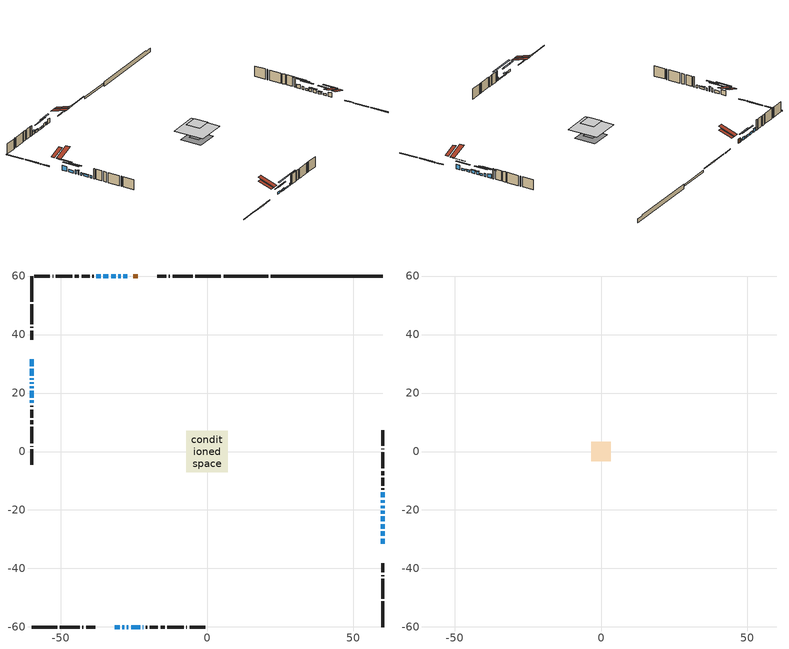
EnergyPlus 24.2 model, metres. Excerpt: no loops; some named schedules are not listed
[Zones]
conditioned space
 floor adiabatic (Floor2 construction): -2.41,-2.41 -2.41,2.41 2.41,2.41 2.41,-2.41 z0.61
 floor adiabatic (AdiabaticFloorConstruction): -7.08,-7.08 -7.08,7.08 7.08,7.08 7.08,-7.08 z3.05
 floor foundation (Slab1 construction): -5.13,-5.13 -5.13,5.13 5.13,5.13 5.13,-5.13 z-1.52
 floor foundation (Slab2 construction): -2.41,-2.41 -2.41,2.41 2.41,2.41 2.41,-2.41 z-0.65
 wall outside (RimJoist1 construction): 4.72,60.02 -4.01,60.02 / -60.02,-60.02 -51.29,-60.02 / -60.02,60.02 -60.02,51.29 / 60.02,-60.02 60.02,-51.29 z0.61:0.91
 wall outside (RimJoist2 construction): -4.94,60.02 -11.76,60.02 / -50.36,-60.02 -43.54,-60.02 / -60.02,50.36 -60.02,43.54 / 60.02,-50.36 60.02,-43.54 z0.61:0.91
 wall outside (RimJoist3 construction): -12.69,60.02 -13.03,60.02 / -42.61,-60.02 -42.27,-60.02 / -60.02,42.61 -60.02,42.27 / 60.02,-42.61 60.02,-42.27 z0.61:0.91
 wall outside (RimJoist4 construction): -13.96,60.02 -17.08,60.02 / -41.34,-60.02 -38.22,-60.02 / -60.02,41.34 -60.02,38.22 / 60.02,-41.34 60.02,-38.22 z0.61:0.91
 wall outside (AdiabaticWallConstruction 1): -23.7,60.02 -25.26,60.02 z0.61:2.64
 wall outside (AdiabaticWallConstruction): -26.18,60.02 -26.28,60.02 / -60.02,22.24 -60.02,21.67 / -60.02,17.48 -60.02,16.63 / -21.92,-60.02 -21.83,-60.02 z0.61:1.83; 60.02,-31.6 60.02,-29.82 z0.61:2.64; -27.2,60.02 -28.65,60.02 / 60.02,-23.91 60.02,-22.16 / 60.02,-21.23 60.02,-20.31 / -36.4,60.02 -37.85,60.02 z0.61:2.06; -29.58,60.02 -30.34,60.02 / -31.27,60.02 -32.82,60.02 / 60.02,-28.89 60.02,-27.31 / 60.02,-26.39 60.02,-24.84 / -33.75,60.02 -35.48,60.02 / -28.92,-60.02 -28.36,-60.02 / -27.43,-60.02 -26.87,-60.02 z0.61:1.47; -31.6,-60.02 -29.84,-60.02 z0.61:1.58; -60.02,31.6 -60.02,29.23 z0.61:2.95; -60.02,28.31 -60.02,25.94 z0.61:1.88; -60.02,25.02 -60.02,24.56 / -60.02,23.63 -60.02,23.17 z0.61:2.49; -60.02,20.74 -60.02,18.4 z0.61:1.63; -25.94,-60.02 -22.85,-60.02 z0.61:1.04; 60.02,-19.39 60.02,-18.49 z0.61:1.55; 60.02,-17.57 60.02,-16.65 z0.61:2.08; 60.02,-15.72 60.02,-14.02 z0.61:2.36
 wall outside (Wall1 construction): -38.78,60.02 -39.23,60.02 / -20.9,-60.02 -20.45,-60.02 / -60.02,15.7 -60.02,15.26 / 60.02,-13.09 60.02,-12.64 z0.61:5.49
 wall outside (Wall2 construction): -40.16,60.02 -42.89,60.02 / -19.52,-60.02 -16.79,-60.02 / -60.02,14.33 -60.02,11.6 / 60.02,-11.72 60.02,-8.99 z0.61:5.49
 wall outside (Wall3 construction): -43.81,60.02 -45.15,60.02 / -15.87,-60.02 -14.53,-60.02 / -60.02,10.67 -60.02,9.33 / 60.02,-8.06 60.02,-6.72 z0.61:5.49
 wall outside (Wall4 construction): -46.08,60.02 -51.68,60.02 / -13.6,-60.02 -8.01,-60.02 / -60.02,8.4 -60.02,2.81 / 60.02,-5.79 60.02,-0.2 z0.61:5.49
 wall outside (Wall5 construction): -52.6,60.02 -52.83,60.02 / -7.08,-60.02 -6.85,-60.02 / -60.02,1.88 -60.02,1.65 / 60.02,0.73 60.02,0.96 z0.61:5.49
 wall outside (Wall6 construction): -53.76,60.02 -59.09,60.02 / -5.92,-60.02 -0.59,-60.02 / -60.02,0.72 -60.02,-4.61 / 60.02,1.89 60.02,7.22 z0.61:5.49
 wall foundation (FoundationWall1 construction): 21.81,60.02,-1.52 21.81,60.02,0.61 56.2,60.02,0.61 56.2,60.02,0.26 60.02,60.02,0.26 60.02,60.02,-1.52
 wall foundation (FoundationWall2 construction): 20.89,60.02 5.65,60.02 z-0.65:0.26
 window (WindowConstruction 21): -26.19,60.02 -26.28,60.02 z0.61:1.83
 window (WindowConstruction 3): 60.02,-31.6 60.02,-29.82 z0.61:2.64
 window (WindowConstruction 4): -27.2,60.02 -28.65,60.02 z0.61:2.06
 window (WindowConstruction 5): -29.58,60.02 -30.34,60.02 z0.61:1.47
 window (WindowConstruction 6): -31.27,60.02 -32.82,60.02 z0.61:1.47
 window (WindowConstruction 7): -31.6,-60.02 -29.84,-60.02 z0.61:1.58
 window (WindowConstruction 8): -60.02,31.6 -60.02,29.24 z0.61:2.95
 window (WindowConstruction 9): -60.02,28.31 -60.02,25.94 z0.61:1.88
 window (WindowConstruction 10): -60.02,25.01 -60.02,24.56 z0.61:2.49
 window (WindowConstruction 11): -60.02,23.63 -60.02,23.17 z0.61:2.49
 window (WindowConstruction 12): 60.02,-28.89 60.02,-27.32 z0.61:1.47
 window (WindowConstruction 22): -60.02,22.24 -60.02,21.67 z0.61:1.83
 window (WindowConstruction 13): 60.02,-26.39 60.02,-24.84 z0.61:1.47
 window (WindowConstruction 14): 60.02,-23.91 60.02,-22.16 z0.61:2.06
 window (WindowConstruction 15): 60.02,-21.23 60.02,-20.31 z0.61:2.06
 window (WindowConstruction 16): -33.75,60.02 -35.48,60.02 z0.61:1.47
 window (WindowConstruction 17): -36.4,60.02 -37.85,60.02 z0.61:2.06
 window (WindowConstruction 18): -28.92,-60.02 -28.36,-60.02 z0.61:1.47
 window (WindowConstruction 19): -27.43,-60.02 -26.87,-60.02 z0.61:1.47
 window (WindowConstruction 20): -60.02,20.74 -60.02,18.4 z0.61:1.62
 window (WindowConstruction 23): -60.02,17.48 -60.02,16.63 z0.61:1.83
 window (WindowConstruction 25): -25.94,-60.02 -22.85,-60.02 z0.61:1.04
 window (WindowConstruction 24): -21.92,-60.02 -21.83,-60.02 z0.61:1.83
 window (WindowConstruction): 60.02,-19.38 60.02,-18.49 z0.61:1.55
 window (WindowConstruction 1): 60.02,-17.57 60.02,-16.65 z0.61:2.08
 window (WindowConstruction 2): 60.02,-15.72 60.02,-14.02 z0.61:2.36
 door (Door): -23.7,60.02 -25.26,60.02 z0.61:2.64
 ceiling adiabatic (AdiabaticFloorConstruction): 7.08,-7.08 7.08,7.08 -7.08,7.08 -7.08,-7.08 z3.05
 roof outside (Roof2 construction): -22.78,60.02,5.49 -22.78,52.01,8.16 -20.67,52.01,8.16 -20.67,60.02,5.49; -32.53,-60.02,5.49 -32.53,-52.01,8.16 -34.64,-52.01,8.16 -34.64,-60.02,5.49; -60.02,32.53,5.49 -52.01,32.53,8.16 -52.01,34.64,8.16 -60.02,34.64,5.49; 60.02,-32.53,5.49 52.01,-32.53,8.16 52.01,-34.64,8.16 60.02,-34.64,5.49
attic - vented
 floor to conditioned space (Floor1 construction Reversed): -3.36,-3.36 -3.36,3.36 3.36,3.36 3.36,-3.36 z5.49
 roof outside (Roof1 construction): -19.74,60.02,5.49 -19.74,53.48,7.67 -18.01,53.48,7.67 -18.01,60.02,5.49; -35.57,-60.02,5.49 -35.57,-53.48,7.67 -37.29,-53.48,7.67 -37.29,-60.02,5.49; -60.02,35.57,5.49 -53.48,35.57,7.67 -53.48,37.29,7.67 -60.02,37.29,5.49; 60.02,-35.57,5.49 53.48,-35.57,7.67 53.48,-37.29,7.67 60.02,-37.29,5.49
shading: 60.02,-27.03 60.02,-34.39 60.43,-34.39 60.43,-27.03 z5.43; -31.44,60.02 -24.42,60.02 -24.42,60.43 -31.44,60.43 z4.85; -33.13,60.02 -26.79,60.02 -26.79,60.43 -33.13,60.43 z4.26; -35.61,60.02 -28.48,60.02 -28.48,60.43 -35.61,60.43 z4.26; -27.06,-60.02 -34.39,-60.02 -34.39,-60.43 -27.06,-60.43 z4.37; -60.02,26.45 -60.02,34.39 -60.43,34.39 -60.43,26.45 z5.74; -60.02,23.15 -60.02,31.1 -60.43,31.1 -60.43,23.15 z4.67; -60.02,21.77 -60.02,27.8 -60.43,27.8 -60.43,21.77 z5.28; -60.02,22.97 -60.02,23.83 -60.43,23.83 -60.43,22.97 z2.69; 60.02,-24.53 60.02,-31.68 60.43,-31.68 60.43,-24.53 z4.26; 60.02,-24.64 60.02,-26.59 60.43,-26.59 60.43,-24.64 z1.67; 60.02,-21.96 60.02,-24.11 60.43,-24.11 60.43,-21.96 z2.26; 60.02,-20.11 60.02,-21.43 60.43,-21.43 60.43,-20.11 z2.26; -35.68,60.02 -33.55,60.02 -33.55,60.43 -35.68,60.43 z1.67; -38.05,60.02 -36.2,60.02 -36.2,60.43 -38.05,60.43 z2.26; -25.57,-60.02 -31.7,-60.02 -31.7,-60.43 -25.57,-60.43 z4.26; -26.67,-60.02 -27.63,-60.02 -27.63,-60.43 -26.67,-60.43 z1.67; -60.02,18.2 -60.02,20.94 -60.43,20.94 -60.43,18.2 z1.83; -17.62,-60.02 -31.17,-60.02 -31.17,-60.43 -17.62,-60.43 z6.27; 60.02,-15.71 60.02,-22.17 60.43,-22.17 60.43,-15.71 z4.34; 60.02,-13.86 60.02,-20.35 60.43,-20.35 60.43,-13.86 z4.87; 60.02,-11.23 60.02,-18.51 60.43,-18.51 60.43,-11.23 z5.15
[Building]
Building 1: Terrain=Suburbs
[Site:Location]
Edmonton Intl AP_AB: Latitude {deg}=53.31; Longitude {deg}=-113.58; Time Zone {hr}=-7; Elevation {m}=723; Keep Site Location Information=Yes
[Site:GroundTemperature:Shallow]
-1.56185, -3.61833, -3.78302, -2.80711, 1.11059, 5.01004, 8.39065, 10.5322, 10.7141, 8.97234, 5.67794, 1.89811
[Site:WaterMainsTemperature]
Calculation Method=Schedule; Temperature Schedule=mains temperature schedule
[Material] Roughness=Rough; Thermal Absorptance=0.9
Name | Thickness {m} | Conductivity {W/m-K} | Density {kg/m3} | Specific Heat {J/kg-K} | Solar Absorptance | Visible Absorptance
asphalt or fiberglass shingles | 0.00635 | 0.162714 | 1121.4 | 1465.45 | 0.4 | 0.4
ceiling loosefill ins | 0.169333 | 0.0480833 | 16.02 | 1046.75 | 0.7 | 0.7
ceiling stud and cavity | 0.1397 | 0.68987 | 65.682 | 1177.47 | 0.7 | 0.7
concrete 4.0 in. | 0.1016 | 1.803125 | 2242.8 | 837.4 | 0.7 | 0.7
concrete 8.0 in. | 0.2032 | 1.803125 | 2242.8 | 837.4 | 0.7 | 0.7
door material | 0.04445 | 0.053851 | 512.64 | 1214.23 | 0.7 | 0.7
exterior vertical ins | 0.0457286 | 0.029427 | 32.04 | 1214.23 | 0.7 | 0.7
exterior vertical ins 1 | 0.0785014 | 0.029427 | 32.04 | 1214.23 | 0.7 | 0.7
floor covering | 0.0127 | 0.0433444 | 54.468 | 1339.84 | 0.6 | 0.6
floor rigid ins; rim joist rigid ins; roof rigid ins; wall rigid ins | 0.051816 | 0.029427 | 32.04 | 1214.23 | 0.7 | 0.7
floor rigid ins 1; wall rigid ins 1 | 0.512978 | 0.029427 | 32.04 | 1214.23 | 0.7 | 0.7
floor stud and cavity | 0.1397 | 0.945655 | 92.3553 | 1139.71 | 0.7 | 0.7
floor stud and cavity 1 | 0.1397 | 1.75129 | 37.0049 | 1207.88 | 0.7 | 0.7
furniture material conditioned space 1 | 0.1524 | 0.115458 | 640.8 | 1214.23 | 0.6 | 0.6
gypsum board | 0.0127 | 0.160291 | 801 | 837.4 | 0.6 | 0.6
gypsum board 1 | 0.0127 | 0.160291 | 801 | 837.4 | 0.7 | 0.7
osb sheathing 0.5 in. | 0.0127 | 0.115458 | 512.64 | 1214.23 | 0.7 | 0.7
osb sheathing 0.75 in. | 0.01905 | 0.115458 | 512.64 | 1214.23 | 0.7 | 0.7
osb sheathing 2.0 in. | 0.0508 | 0.115458 | 512.64 | 1214.23 | 0.7 | 0.7
rim joist stud and cavity | 0.0508 | 0.0413573 | 125.044 | 1163.47 | 0.6 | 0.6
rim joist stud and cavity 1 | 0.0508 | 0.0296634 | 125.044 | 1163.47 | 0.6 | 0.6
rim joist stud and cavity 2 | 0.0508 | 0.476231 | 125.044 | 1163.47 | 0.6 | 0.6
roof stud and cavity | 0.2032 | 0.113607 | 78.34581 | 1123.46 | 0.7 | 0.7
wall stud and cavity | 0.1397 | 0.283359 | 139.0536 | 1170.24 | 0.7 | 0.7
wall stud and cavity 1 | 0.1397 | 0.219778 | 139.0536 | 1170.24 | 0.7 | 0.7
wall stud and cavity 2 | 0.1397 | 0.261849 | 139.0536 | 1170.24 | 0.7 | 0.7
wall stud and cavity 3 | 0.1397 | 0.215597 | 139.0536 | 1170.24 | 0.7 | 0.7
wall stud and cavity 4 | 0.1397 | 0.0815399 | 139.0536 | 1170.24 | 0.7 | 0.7
wall stud and cavity 5 | 0.1397 | 0.212707 | 139.0536 | 1170.24 | 0.7 | 0.7
wall stud and cavity 6 | 0.0889 | 0.380278 | 52.3479 | 1209.89 | 0.7 | 0.7
wall stud and cavity 7 | 0.0889 | 0.391764 | 83.0341 | 1211.67 | 0.7 | 0.7
wood siding | 0.0254 | 0.102417 | 544.68 | 1172.36 | 0.4 | 0.4
wood siding 1; wood siding 2; wood siding 3 | 0.0254 | 0.102417 | 544.68 | 1172.36 | 0.7 | 0.7
[WindowMaterial:SimpleGlazingSystem]
Name | U-Factor {W/m2-K} | Solar Heat Gain Coefficient
WindowMaterial | 2.3541 | 0.52
WindowMaterial 1 | 2.50911 | 0.46
WindowMaterial 10 | 2.49321 | 0.47
WindowMaterial 11 | 1.86352 | 0.5
WindowMaterial 12 | 2.39214 | 0.64
WindowMaterial 13 | 2.51024 | 0.46
WindowMaterial 14 | 1.98219 | 0.46
WindowMaterial 15 | 2.19398 | 0.58
WindowMaterial 16 | 2.49094 | 0.46
WindowMaterial 17 | 1.76699 | 0.52
WindowMaterial 18 | 3.273367 | 0.4
WindowMaterial 19 | 3.313113 | 0.6
WindowMaterial 2 | 2.379082 | 0.65
WindowMaterial 20 | 3.33639 | 0.51
WindowMaterial 21 | 5.38785 | 0.49
WindowMaterial 3 | 4.23352 | 0.68
WindowMaterial 4 | 2.407472 | 0.64
WindowMaterial 5 | 2.01739 | 0.45
WindowMaterial 6 | 1.86579 | 0.49
WindowMaterial 7 | 2.32117 | 0.54
WindowMaterial 8 | 2.33877 | 0.66
WindowMaterial 9 | 2.38646 | 0.64
[Construction]
AdiabaticFloorConstruction: floor stud and cavity 1, floor rigid ins 1, osb sheathing 0.75 in., floor covering
AdiabaticWallConstruction: wood siding 2, wall rigid ins 1, wall stud and cavity 6, gypsum board
AdiabaticWallConstruction 1: wood siding 3, wall rigid ins 1, wall stud and cavity 6, gypsum board
Door: door material
Floor1 construction Reversed: gypsum board, ceiling stud and cavity, ceiling loosefill ins
Floor2 construction: floor stud and cavity, floor rigid ins, osb sheathing 0.75 in., floor covering
FoundationWall1 construction; FoundationWall2 construction: concrete 8.0 in., gypsum board 1
furniture construction conditioned space 1: furniture material conditioned space 1
PartitionWallConstruction: gypsum board, wall stud and cavity 7, gypsum board
RimJoist1 construction: wood siding 1, rim joist rigid ins, osb sheathing 2.0 in., rim joist stud and cavity
RimJoist2 construction; RimJoist4 construction: wood siding 1, osb sheathing 2.0 in., rim joist stud and cavity 1
RimJoist3 construction: wood siding 1, rim joist rigid ins, osb sheathing 2.0 in., rim joist stud and cavity 2
Roof1 construction: asphalt or fiberglass shingles
Roof2 construction: asphalt or fiberglass shingles, roof rigid ins, osb sheathing 0.75 in., roof stud and cavity, gypsum board
Slab1 construction; Slab2 construction: concrete 4.0 in.
Wall1 construction: wood siding, wall rigid ins, osb sheathing 0.5 in., wall stud and cavity, gypsum board
Wall2 construction: wood siding, wall rigid ins, osb sheathing 0.5 in., wall stud and cavity 1, gypsum board
Wall3 construction: wood siding, wall rigid ins, osb sheathing 0.5 in., wall stud and cavity 2, gypsum board
Wall4 construction: wood siding, wall rigid ins, osb sheathing 0.5 in., wall stud and cavity 3, gypsum board
Wall5 construction: wood siding, osb sheathing 0.5 in., wall stud and cavity 4, gypsum board
Wall6 construction: wood siding, wall rigid ins, osb sheathing 0.5 in., wall stud and cavity 5, gypsum board
WindowConstruction: WindowMaterial
WindowConstruction 1: WindowMaterial 1
WindowConstruction 10; WindowConstruction 11: WindowMaterial 10
WindowConstruction 12: WindowMaterial 11
WindowConstruction 13; WindowConstruction 6: WindowMaterial 6
WindowConstruction 14: WindowMaterial 12
WindowConstruction 15: WindowMaterial 13
WindowConstruction 16: WindowMaterial 14
WindowConstruction 17: WindowMaterial 15
WindowConstruction 18; WindowConstruction 19: WindowMaterial 16
WindowConstruction 2: WindowMaterial 2
WindowConstruction 20: WindowMaterial 17
WindowConstruction 21; WindowConstruction 24: WindowMaterial 18
WindowConstruction 22: WindowMaterial 19
WindowConstruction 23: WindowMaterial 20
WindowConstruction 25: WindowMaterial 21
WindowConstruction 3: WindowMaterial 3
WindowConstruction 4: WindowMaterial 4
WindowConstruction 5: WindowMaterial 5
WindowConstruction 7: WindowMaterial 7
WindowConstruction 8: WindowMaterial 8
WindowConstruction 9: WindowMaterial 9
[Zone] Multiplier=1; Part of Total Floor Area=Yes
Name | Volume {m3}
attic - vented | 15.963
conditioned space | 858.5
[Space]
Name | Zone | Volume {m3}
attic - vented 1 | attic - vented | 15.963
conditioned space 1 | conditioned space | 858.5
[ZoneInfiltration:EffectiveLeakageArea]
infil attic - vented 1: Zone or Space=attic - vented 1; Schedule=Always On Discrete; Effective Air Leakage Area {cm2}=1568.7; Stack Coefficient=0.000151618; Wind Coefficient=8.31947e-06
[ZoneMixing]
whole house fan mix: Zone or Space=attic - vented; Schedule=Always On Continuous; Design Flow Rate Calculation Method=Flow/Zone; Design Flow Rate {m3/s}=0; Source Zone or Space=conditioned space
[SurfaceProperty:ExposedFoundationPerimeter] Exposed Perimeter Calculation Method=TotalExposedPerimeter
Name | Total Exposed Perimeter {m}
Slab1 | 38.204
Slab2 | 15.24
[InternalMass] Zone or ZoneList=conditioned space; Space or SpaceList=conditioned space 1
Name | Construction | Surface Area {m2}
furniture mass conditioned space 1 | furniture construction conditioned space 1 | 140.828
partition wall mass | PartitionWallConstruction | 328.84
[Lights]
interior lighting: Zone or ZoneList or Space or SpaceList=conditioned space 1; Schedule=interior lighting schedule; Design Level Calculation Method=LightingLevel; Lighting Level {W}=343.2; Return Air Fraction=0; Fraction Radiant=0.6; Fraction Visible=0.2; Fraction Replaceable=1
[People]
occupants: Zone or ZoneList or Space or SpaceList=conditioned space 1; Number of People Schedule=occupants schedule; Number of People Calculation Method=People; Number of People=3; Fraction Radiant=0.314171; Sensible Heat Fraction=0.56303; Activity Level Schedule=occupants activity schedule; Carbon Dioxide Generation Rate {m3/s-W}=0; Enable ASHRAE 55 Comfort Warnings=No; Mean Radiant Temperature Calculation Type=EnclosureAveraged
[ElectricEquipment] Zone or ZoneList or Space or SpaceList=conditioned space 1; Design Level Calculation Method=EquipmentLevel
Name | Schedule | Design Level {W} | Fraction Latent | Fraction Radiant | Fraction Lost
clothes dryer | clothes dryer schedule | 140.772 | 0.015 | 0.081 | 0.85
clothes washer | clothes washer schedule | 32.1985 | 0.03 | 0.162 | 0.7
cooking range | cooking range schedule | 215.147 | 0.08 | 0.432 | 0.2
dishwasher | dishwasher schedule | 66.8632 | 0.3 | 0.18 | 0.4
fridge | fridge schedule | 72.9452 | 0 | 0.6 | 0
mech vent bath fan 0 | mech vent bath fan 0 schedule | 50.2 | 0 | 0 | 1
mech vent bath fan 1 | mech vent bath fan 1 schedule | 50.2 | 0 | 0 | 1
mech vent house fan | mech vent house fan schedule | 0 | 0 | 0 | 1
mech vent house fan cfis | mech vent house fan cfis schedule | 0 | 0 | 0 | 0
mech vent range fan 0 | mech vent range fan 0 schedule | 57 | 0 | 0 | 1
misc plug loads | misc plug loads schedule | 494.7 | 0.045 | 0.513 | 0.1
whole house fan | Always On Discrete | 0 | 0 | 0 | 1
[OtherEquipment] Zone or ZoneList or Space or SpaceList=conditioned space 1; Design Level Calculation Method=EquipmentLevel
Name | Fuel Type | Schedule | Design Level {W} | Fraction Latent | Fraction Radiant | Fraction Lost
clothes dryer 1 | Electricity | clothes dryer schedule | 0 | 0.015 | 0.081 | 0.85
cooking range 1 | Electricity | cooking range schedule | 0 | 0.08 | 0.432 | 0.2
general water use latent | None | general water use schedule | 62.594 | 1 | 0 | 0
general water use sensible | None | general water use schedule | -61.6891 | 0 | 0.6 | 0
mech vent house fan latent load | None | Always On Discrete | 0 | 1 | 0 | 0
mech vent house fan sensible load | None | Always On Discrete | 0 | 0 | 0 | 0
water heater energy adjustment1 | NaturalGas | Always On Discrete | 0.01 | 0 | 0 | 1
[ZoneInfiltration:DesignFlowRate] Zone or ZoneList or Space or SpaceList=conditioned space 1; Schedule=Always On Discrete; Design Flow Rate Calculation Method=Flow/Zone; Design Flow Rate {m3/s}=0
infil flow; natural vent flow; whole house fan flow
[Foundation:Kiva] Initial Indoor Air Temperature {C}=18; Wall Depth Below Slab {m}=0.2032; Custom Block X Position 1 {m}=0.2159; Custom Block Z Position 1 {m}=0
Name | Wall Height Above Grade {m} | Custom Block Material Name 1 | Custom Block Depth 1 {m}
Foundation Kiva 1 | 0.609996 | exterior vertical ins | 2.13
Foundation Kiva 2 | 0.260025 | exterior vertical ins 1 | 0.910011
[Foundation:Kiva:Settings]
Soil Conductivity {W/m-K}=0.849921; Soil Density {kg/m3}=1842.3; Soil Specific Heat {J/kg-K}=418.7; Ground Solar Absorptivity=0.9; Ground Thermal Absorptivity=0.9; Ground Surface Roughness {m}=0.03; Far-Field Width {m}=40; Deep-Ground Boundary Condition=ZeroFlux; Deep-Ground Depth {m}=40; Minimum Cell Dimension {m}=0.2; Maximum Cell Growth Coefficient=3; Simulation Timestep=Timestep
[Exterior:Lights]
exterior lighting: Schedule=exterior lighting schedule; Design Level {W}=75.6
[Schedule:Constant]
Name | Hourly Value
Always On Continuous; mech vent house fan schedule; mech vent house fan cfis schedule; Always On Discrete | 1
occupants activity schedule | 117.228
fridge schedule | 0
[Schedule:Week:Daily]
interior lighting schedule Week Rule - Jan1-Jan27: interior lighting schedule day, interior lighting schedule day, interior lighting schedule day, interior lighting schedule day, interior lighting schedule day, interior lighting schedule day, interior lighting schedule day, interior lighting schedule default day, interior lighting schedule default day, interior lighting schedule default day, interior lighting schedule default day, interior lighting schedule default day
interior lighting schedule Week Rule - Jan28-Feb3: interior lighting schedule day, interior lighting schedule day, interior lighting schedule day, interior lighting schedule day, interior lighting schedule day 1, interior lighting schedule day 1, interior lighting schedule day 1, interior lighting schedule default day, interior lighting schedule default day, interior lighting schedule default day, interior lighting schedule default day, interior lighting schedule default day
interior lighting schedule Week Rule - Feb4-Feb24: interior lighting schedule day 1, interior lighting schedule day 1, interior lighting schedule day 1, interior lighting schedule day 1, interior lighting schedule day 1, interior lighting schedule day 1, interior lighting schedule day 1, interior lighting schedule default day, interior lighting schedule default day, interior lighting schedule default day, interior lighting schedule default day, interior lighting schedule default day
interior lighting schedule Week Rule - Feb25-Mar3: interior lighting schedule day 1, interior lighting schedule day 1, interior lighting schedule day 1, interior lighting schedule day 1, interior lighting schedule day 2, interior lighting schedule day 2, interior lighting schedule day 2, interior lighting schedule default day, interior lighting schedule default day, interior lighting schedule default day, interior lighting schedule default day, interior lighting schedule default day
interior lighting schedule Week Rule - Mar4-Mar31: interior lighting schedule day 2, interior lighting schedule day 2, interior lighting schedule day 2, interior lighting schedule day 2, interior lighting schedule day 2, interior lighting schedule day 2, interior lighting schedule day 2, interior lighting schedule default day, interior lighting schedule default day, interior lighting schedule default day, interior lighting schedule default day, interior lighting schedule default day
interior lighting schedule Week Rule - Apr1-Apr28: interior lighting schedule day 3, interior lighting schedule day 3, interior lighting schedule day 3, interior lighting schedule day 3, interior lighting schedule day 3, interior lighting schedule day 3, interior lighting schedule day 3, interior lighting schedule default day, interior lighting schedule default day, interior lighting schedule default day, interior lighting schedule default day, interior lighting schedule default day
interior lighting schedule Week Rule - Apr29-May5: interior lighting schedule day 3, interior lighting schedule day 3, interior lighting schedule day 4, interior lighting schedule day 4, interior lighting schedule day 4, interior lighting schedule day 4, interior lighting schedule day 4, interior lighting schedule default day, interior lighting schedule default day, interior lighting schedule default day, interior lighting schedule default day, interior lighting schedule default day
interior lighting schedule Week Rule - May6-May26: interior lighting schedule day 4, interior lighting schedule day 4, interior lighting schedule day 4, interior lighting schedule day 4, interior lighting schedule day 4, interior lighting schedule day 4, interior lighting schedule day 4, interior lighting schedule default day, interior lighting schedule default day, interior lighting schedule default day, interior lighting schedule default day, interior lighting schedule default day
interior lighting schedule Week Rule - May27-Jun2: interior lighting schedule day 4, interior lighting schedule day 4, interior lighting schedule day 4, interior lighting schedule day 4, interior lighting schedule day 4, interior lighting schedule day 5, interior lighting schedule day 5, interior lighting schedule default day, interior lighting schedule default day, interior lighting schedule default day, interior lighting schedule default day, interior lighting schedule default day
interior lighting schedule Week Rule - Jun3-Jun30: interior lighting schedule day 5, interior lighting schedule day 5, interior lighting schedule day 5, interior lighting schedule day 5, interior lighting schedule day 5, interior lighting schedule day 5, interior lighting schedule day 5, interior lighting schedule default day, interior lighting schedule default day, interior lighting schedule default day, interior lighting schedule default day, interior lighting schedule default day
interior lighting schedule Week Rule - Jul1-Jul28: interior lighting schedule day 6, interior lighting schedule day 6, interior lighting schedule day 6, interior lighting schedule day 6, interior lighting schedule day 6, interior lighting schedule day 6, interior lighting schedule day 6, interior lighting schedule default day, interior lighting schedule default day, interior lighting schedule default day, interior lighting schedule default day, interior lighting schedule default day
interior lighting schedule Week Rule - Jul29-Aug4: interior lighting schedule day 6, interior lighting schedule day 6, interior lighting schedule day 6, interior lighting schedule day 7, interior lighting schedule day 7, interior lighting schedule day 7, interior lighting schedule day 7, interior lighting schedule default day, interior lighting schedule default day, interior lighting schedule default day, interior lighting schedule default day, interior lighting schedule default day
interior lighting schedule Week Rule - Aug5-Aug25: interior lighting schedule day 7, interior lighting schedule day 7, interior lighting schedule day 7, interior lighting schedule day 7, interior lighting schedule day 7, interior lighting schedule day 7, interior lighting schedule day 7, interior lighting schedule default day, interior lighting schedule default day, interior lighting schedule default day, interior lighting schedule default day, interior lighting schedule default day
interior lighting schedule Week Rule - Aug26-Sep1: interior lighting schedule day 7, interior lighting schedule day 7, interior lighting schedule day 7, interior lighting schedule day 7, interior lighting schedule day 7, interior lighting schedule day 7, interior lighting schedule day 8, interior lighting schedule default day, interior lighting schedule default day, interior lighting schedule default day, interior lighting schedule default day, interior lighting schedule default day
interior lighting schedule Week Rule - Sep2-Sep29: interior lighting schedule day 8, interior lighting schedule day 8, interior lighting schedule day 8, interior lighting schedule day 8, interior lighting schedule day 8, interior lighting schedule day 8, interior lighting schedule day 8, interior lighting schedule default day, interior lighting schedule default day, interior lighting schedule default day, interior lighting schedule default day, interior lighting schedule default day
interior lighting schedule Week Rule - Sep30-Oct6: interior lighting schedule day 8, interior lighting schedule day 9, interior lighting schedule day 9, interior lighting schedule day 9, interior lighting schedule day 9, interior lighting schedule day 9, interior lighting schedule day 9, interior lighting schedule default day, interior lighting schedule default day, interior lighting schedule default day, interior lighting schedule default day, interior lighting schedule default day
interior lighting schedule Week Rule - Oct7-Oct27: interior lighting schedule day 9, interior lighting schedule day 9, interior lighting schedule day 9, interior lighting schedule day 9, interior lighting schedule day 9, interior lighting schedule day 9, interior lighting schedule day 9, interior lighting schedule default day, interior lighting schedule default day, interior lighting schedule default day, interior lighting schedule default day, interior lighting schedule default day
interior lighting schedule Week Rule - Oct28-Nov3: interior lighting schedule day 9, interior lighting schedule day 9, interior lighting schedule day 9, interior lighting schedule day 9, interior lighting schedule day 10, interior lighting schedule day 10, interior lighting schedule day 10, interior lighting schedule default day, interior lighting schedule default day, interior lighting schedule default day, interior lighting schedule default day, interior lighting schedule default day
interior lighting schedule Week Rule - Nov4-Nov24: interior lighting schedule day 10, interior lighting schedule day 10, interior lighting schedule day 10, interior lighting schedule day 10, interior lighting schedule day 10, interior lighting schedule day 10, interior lighting schedule day 10, interior lighting schedule default day, interior lighting schedule default day, interior lighting schedule default day, interior lighting schedule default day, interior lighting schedule default day
interior lighting schedule Week Rule - Nov25-Dec1: interior lighting schedule day 10, interior lighting schedule day 10, interior lighting schedule day 10, interior lighting schedule day 10, interior lighting schedule day 10, interior lighting schedule day 10, interior lighting schedule day 11, interior lighting schedule default day, interior lighting schedule default day, interior lighting schedule default day, interior lighting schedule default day, interior lighting schedule default day
interior lighting schedule Week Rule - Dec2-Dec31: interior lighting schedule day 11, interior lighting schedule day 11, interior lighting schedule day 11, interior lighting schedule day 11, interior lighting schedule day 11, interior lighting schedule day 11, interior lighting schedule day 11, interior lighting schedule default day, interior lighting schedule default day, interior lighting schedule default day, interior lighting schedule default day, interior lighting schedule default day
occupants schedule Week Rule - Jan1-Dec31: occupants schedule day, occupants schedule day, occupants schedule day, occupants schedule day, occupants schedule day, occupants schedule day, occupants schedule day, occupants schedule default day, occupants schedule default day, occupants schedule default day, occupants schedule default day, occupants schedule default day
clothes dryer schedule Week Rule - Jan1-Dec31: clothes dryer schedule day, clothes dryer schedule day, clothes dryer schedule day, clothes dryer schedule day, clothes dryer schedule day, clothes dryer schedule day, clothes dryer schedule day, clothes dryer schedule default day, clothes dryer schedule default day, clothes dryer schedule default day, clothes dryer schedule default day, clothes dryer schedule default day
clothes washer schedule Week Rule - Jan1-Dec31: clothes washer schedule day, clothes washer schedule day, clothes washer schedule day, clothes washer schedule day, clothes washer schedule day, clothes washer schedule day, clothes washer schedule day, clothes washer schedule default day, clothes washer schedule default day, clothes washer schedule default day, clothes washer schedule default day, clothes washer schedule default day
cooking range schedule Week Rule - Jan1-Dec31: cooking range schedule day, cooking range schedule day, cooking range schedule day, cooking range schedule day, cooking range schedule day, cooking range schedule day, cooking range schedule day, cooking range schedule default day, cooking range schedule default day, cooking range schedule default day, cooking range schedule default day, cooking range schedule default day
dishwasher schedule Week Rule - Jan1-Dec31: dishwasher schedule day, dishwasher schedule day, dishwasher schedule day, dishwasher schedule day, dishwasher schedule day, dishwasher schedule day, dishwasher schedule day, dishwasher schedule default day, dishwasher schedule default day, dishwasher schedule default day, dishwasher schedule default day, dishwasher schedule default day
mech vent bath fan 0 schedule Week Rule - Jan1-Dec31: mech vent bath fan 0 schedule day, mech vent bath fan 0 schedule day, mech vent bath fan 0 schedule day, mech vent bath fan 0 schedule day, mech vent bath fan 0 schedule day, mech vent bath fan 0 schedule day, mech vent bath fan 0 schedule day, mech vent bath fan 0 schedule default day, mech vent bath fan 0 schedule default day, mech vent bath fan 0 schedule default day, mech vent bath fan 0 schedule default day, mech vent bath fan 0 schedule default day
[Schedule:Year]
interior lighting schedule: interior lighting schedule Week Rule - Jan1-Jan27, 1, 1, 1, 27, interior lighting schedule Week Rule - Jan28-Feb3, 1, 28, 2, 3, interior lighting schedule Week Rule - Feb4-Feb24, 2, 4, 2, 24, interior lighting schedule Week Rule - Feb25-Mar3, 2, 25, 3, 3, interior lighting schedule Week Rule - Mar4-Mar31, 3, 4, 3, 31, interior lighting schedule Week Rule - Apr1-Apr28, 4, 1, 4, 28, interior lighting schedule Week Rule - Apr29-May5, 4, 29, 5, 5, interior lighting schedule Week Rule - May6-May26, 5, 6, 5, 26, interior lighting schedule Week Rule - May27-Jun2, 5, 27, 6, 2, interior lighting schedule Week Rule - Jun3-Jun30, 6, 3, 6, 30, interior lighting schedule Week Rule - Jul1-Jul28, 7, 1, 7, 28, interior lighting schedule Week Rule - Jul29-Aug4, 7, 29, 8, 4, interior lighting schedule Week Rule - Aug5-Aug25, 8, 5, 8, 25, interior lighting schedule Week Rule - Aug26-Sep1, 8, 26, 9, 1, interior lighting schedule Week Rule - Sep2-Sep29, 9, 2, 9, 29, interior lighting schedule Week Rule - Sep30-Oct6, 9, 30, 10, 6, interior lighting schedule Week Rule - Oct7-Oct27, 10, 7, 10, 27, interior lighting schedule Week Rule - Oct28-Nov3, 10, 28, 11, 3, interior lighting schedule Week Rule - Nov4-Nov24, 11, 4, 11, 24, interior lighting schedule Week Rule - Nov25-Dec1, 11, 25, 12, 1, interior lighting schedule Week Rule - Dec2-Dec31, 12, 2, 12, 31
occupants schedule: occupants schedule Week Rule - Jan1-Dec31, 1, 1, 12, 31
clothes dryer schedule: clothes dryer schedule Week Rule - Jan1-Dec31, 1, 1, 12, 31
clothes washer schedule: clothes washer schedule Week Rule - Jan1-Dec31, 1, 1, 12, 31
cooking range schedule: cooking range schedule Week Rule - Jan1-Dec31, 1, 1, 12, 31
dishwasher schedule: dishwasher schedule Week Rule - Jan1-Dec31, 1, 1, 12, 31
mech vent bath fan 0 schedule: mech vent bath fan 0 schedule Week Rule - Jan1-Dec31, 1, 1, 12, 31
mech vent bath fan 1 schedule: mech vent bath fan 1 schedule Week Rule - Jan1-Dec31, 1, 1, 12, 31
mech vent range fan 0 schedule: mech vent range fan 0 schedule Week Rule - Jan1-Dec31, 1, 1, 12, 31
misc plug loads schedule: misc plug loads schedule Week Rule - Jan1-Dec31, 1, 1, 12, 31
general water use schedule: general water use schedule Week Rule - Jan1-Dec31, 1, 1, 12, 31
exterior lighting schedule: exterior lighting schedule Week Rule - Jan1-Jan27, 1, 1, 1, 27, exterior lighting schedule Week Rule - Jan28-Feb3, 1, 28, 2, 3, exterior lighting schedule Week Rule - Feb4-Feb24, 2, 4, 2, 24, exterior lighting schedule Week Rule - Feb25-Mar3, 2, 25, 3, 3, exterior lighting schedule Week Rule - Mar4-Mar31, 3, 4, 3, 31, exterior lighting schedule Week Rule - Apr1-Apr28, 4, 1, 4, 28, exterior lighting schedule Week Rule - Apr29-May5, 4, 29, 5, 5, exterior lighting schedule Week Rule - May6-May26, 5, 6, 5, 26, exterior lighting schedule Week Rule - May27-Jun2, 5, 27, 6, 2, exterior lighting schedule Week Rule - Jun3-Jun30, 6, 3, 6, 30, exterior lighting schedule Week Rule - Jul1-Jul28, 7, 1, 7, 28, exterior lighting schedule Week Rule - Jul29-Aug4, 7, 29, 8, 4, exterior lighting schedule Week Rule - Aug5-Aug25, 8, 5, 8, 25, exterior lighting schedule Week Rule - Aug26-Sep1, 8, 26, 9, 1, exterior lighting schedule Week Rule - Sep2-Sep29, 9, 2, 9, 29, exterior lighting schedule Week Rule - Sep30-Oct6, 9, 30, 10, 6, exterior lighting schedule Week Rule - Oct7-Oct27, 10, 7, 10, 27, exterior lighting schedule Week Rule - Oct28-Nov3, 10, 28, 11, 3, exterior lighting schedule Week Rule - Nov4-Nov24, 11, 4, 11, 24, exterior lighting schedule Week Rule - Nov25-Dec1, 11, 25, 12, 1, exterior lighting schedule Week Rule - Dec2-Dec31, 12, 2, 12, 31
[Schedule:Compact]
mains temperature schedule: Through: 01/01, For: AllDays, Until: 24:00, 3.97167, Through: 01/02, For: AllDays, Until: 24:00, 3.90778, Through: 01/03, For: AllDays, Until: 24:00, 3.84556, Through: 01/04, For: AllDays, Until: 24:00, 3.78389, Through: 01/05, For: AllDays, Until: 24:00, 3.72278, Through: 01/06, For: AllDays, Until: 24:00, 3.66278, Through: 01/07, For: AllDays, Until: 24:00, 3.60389, Through: 01/08, For: AllDays, Until: 24:00, 3.54556, Through: 01/09, For: AllDays, Until: 24:00, 3.48833, Through: 01/10, For: AllDays, Until: 24:00, 3.43167, Through: 01/11, For: AllDays, Until: 24:00, 3.37611, Through: 01/12, For: AllDays, Until: 24:00, 3.32167, Through: 01/13, For: AllDays, Until: 24:00, 3.26833, Through: 01/14, For: AllDays, Until: 24:00, 3.21556, Through: 01/15, For: AllDays, Until: 24:00, 3.16444, Through: 01/16, For: AllDays, Until: 24:00, 3.11389, Through: 01/17, For: AllDays, Until: 24:00, 3.06444, Through: 01/18, For: AllDays, Until: 24:00, 3.01611, Through: 01/19, For: AllDays, Until: 24:00, 2.96889, Through: 01/20, For: AllDays, Until: 24:00, 2.92278, Through: 01/21, For: AllDays, Until: 24:00, 2.87722, Through: 01/22, For: AllDays, Until: 24:00, 2.83333, Through: 01/23, For: AllDays, Until: 24:00, 2.79056, Through: 01/24, For: AllDays, Until: 24:00, 2.74889, Through: 01/25, For: AllDays, Until: 24:00, 2.70833, Through: 01/26, For: AllDays, Until: 24:00, 2.66889, Through: 01/27, For: AllDays, Until: 24:00, 2.63056, Through: 01/28, For: AllDays, Until: 24:00, 2.59333, Through: 01/29, For: AllDays, Until: 24:00, 2.55778, Through: 01/30, For: AllDays, Until: 24:00, 2.52278, Through: 01/31, For: AllDays, Until: 24:00, 2.48944, Through: 02/01, For: AllDays, Until: 24:00, 2.45722, Through: 02/02, For: AllDays, Until: 24:00, 2.42611, Through: 02/03, For: AllDays, Until: 24:00, 2.39667, Through: 02/04, For: AllDays, Until: 24:00, 2.36833, Through: 02/05, For: AllDays, Until: 24:00, 2.34111, Through: 02/06, For: AllDays, Until: 24:00, 2.315, Through: 02/07, For: AllDays, Until: 24:00, 2.29056, Through: 02/08, For: AllDays, Until: 24:00, 2.26722, Through: 02/09, For: AllDays, Until: 24:00, 2.245, Through: 02/10, For: AllDays, Until: 24:00, 2.22444, Through: 02/11, For: AllDays, Until: 24:00, 2.20444, Through: 02/12, For: AllDays, Until: 24:00, 2.18667, Through: 02/13, For: AllDays, Until: 24:00, 2.17, Through: 02/14, For: AllDays, Until: 24:00, 2.15444, Through: 02/15, For: AllDays, Until: 24:00, 2.14, Through: 02/16, For: AllDays, Until: 24:00, 2.12722, Through: 02/17, For: AllDays, Until: 24:00, 2.11556, Through: 02/18, For: AllDays, Until: 24:00, 2.10556, Through: 02/19, For: AllDays, Until: 24:00, 2.09667, Through: 02/20, For: AllDays, Until: 24:00, 2.08889, Through: 02/21, For: AllDays, Until: 24:00, 2.08278, Through: 02/22, For: AllDays, Until: 24:00, 2.07833, Through: 02/23, For: AllDays, Until: 24:00, 2.07444, Through: 02/24, For: AllDays, Until: 24:00, 2.07278, Through: 02/25, For: AllDays, Until: 24:00, 2.07167, Through: 02/26, For: AllDays, Until: 24:00, 2.07222, Through: 02/27, For: AllDays, Until: 24:00, 2.07444, Through: 02/28, For: AllDays, Until: 24:00, 2.07778, Through: 03/01, For: AllDays, Until: 24:00, 2.08222, Through: 03/02, For: AllDays, Until: 24:00, 2.08833, Through: 03/03, For: AllDays, Until: 24:00, 2.09556, Through: 03/04, For: AllDays, Until: 24:00, 2.10444, Through: 03/05, For: AllDays, Until: 24:00, 2.11444, Through: 03/06, For: AllDays, Until: 24:00, 2.12556, Through: 03/07, For: AllDays, Until: 24:00, 2.13833, Through: 03/08, For: AllDays, Until: 24:00, 2.15278, Through: 03/09, For: AllDays, Until: 24:00, 2.16778, Through: 03/10, For: AllDays, Until: 24:00, 2.18444, Through: 03/11, For: AllDays, Until: 24:00, 2.20278, Through: 03/12, For: AllDays, Until: 24:00, 2.22167, Through: 03/13, For: AllDays, Until: 24:00, 2.24278, Through: 03/14, For: AllDays, Until: 24:00, 2.26444, Through: 03/15, For: AllDays, Until: 24:00, 2.28778, Through: 03/16, For: AllDays, Until: 24:00, 2.31222, Through: 03/17, For: AllDays, Until: 24:00, 2.33778, Through: 03/18, For: AllDays, Until: 24:00, 2.365, Through: 03/19, For: AllDays, Until: 24:00, 2.39333, Through: 03/20, For: AllDays, Until: 24:00, 2.42278, Through: 03/21, For: AllDays, Until: 24:00, 2.45389, Through: 03/22, For: AllDays, Until: 24:00, 2.48611, Through: 03/23, For: AllDays, Until: 24:00, 2.51889, Through: 03/24, For: AllDays, Until: 24:00, 2.55389, Through: 03/25, For: AllDays, Until: 24:00, 2.58944, Through: 03/26, For: AllDays, Until: 24:00, 2.62611, Through: 03/27, For: AllDays, Until: 24:00, 2.66444, Through: 03/28, For: AllDays, Until: 24:00, 2.70389, Through: 03/29, For: AllDays, Until: 24:00, 2.74389, Through: 03/30, For: AllDays, Until: 24:00, 2.78556, Through: 03/31, For: AllDays, Until: 24:00, 2.82833, Through: 04/01, For: AllDays, Until: 24:00, 2.87222, Through: 04/02, For: AllDays, Until: 24:00, 2.91722, Through: 04/03, For: AllDays, Until: 24:00, 2.96333, Through: 04/04, For: AllDays, Until: 24:00, 3.01056, Through: 04/05, For: AllDays, Until: 24:00, 3.05889, Through: 04/06, For: AllDays, Until: 24:00, 3.10833, Through: 04/07, For: AllDays, Until: 24:00, 3.15833, Through: 04/08, For: AllDays, Until: 24:00, 3.21, Through: 04/09, For: AllDays, Until: 24:00, 3.26222, Through: 04/10, For: AllDays, Until: 24:00, 3.31556, Through: 04/11, For: AllDays, Until: 24:00, 3.37, Through: 04/12, For: AllDays, Until: 24:00, 3.42556, Through: 04/13, For: AllDays, Until: 24:00, 3.48167, Through: 04/14, For: AllDays, Until: 24:00, 3.53889, Through: 04/15, For: AllDays, Until: 24:00, 3.59722, Through: 04/16, For: AllDays, Until: 24:00, 3.65611, Through: 04/17, For: AllDays, Until: 24:00, 3.71611, Through: 04/18, For: AllDays, Until: 24:00, 3.77667, Through: 04/19, For: AllDays, Until: 24:00, 3.83833, Through: 04/20, For: AllDays, Until: 24:00, 3.90111, Through: 04/21, For: AllDays, Until: 24:00, 3.96444, Through: 04/22, For: AllDays, Until: 24:00, 4.02833, Through: 04/23, For: AllDays, Until: 24:00, 4.09333, Through: 04/24, For: AllDays, Until: 24:00, 4.15889, Through: 04/25, For: AllDays, Until: 24:00, 4.225, Through: 04/26, For: AllDays, Until: 24:00, 4.29222, Through: 04/27, For: AllDays, Until: 24:00, 4.36, Through: 04/28, For: AllDays, Until: 24:00, 4.42833, Through: 04/29, For: AllDays, Until: 24:00, 4.49722, Through: 04/30, For: AllDays, Until: 24:00, 4.56667, Through: 05/01, For: AllDays, Until: 24:00, 4.63722, Through: 05/02, For: AllDays, Until: 24:00, 4.70833, Through: 05/03, For: AllDays, Until: 24:00, 4.77944, Through: 05/04, For: AllDays, Until: 24:00, 4.85167, Through: 05/05, For: AllDays, Until: 24:00, 4.92389, Through: 05/06, For: AllDays, Until: 24:00, 4.99722, Through: 05/07, For: AllDays, Until: 24:00, 5.07056, Through: 05/08, For: AllDays, Until: 24:00, 5.145, Through: 05/09, For: AllDays, Until: 24:00, 5.21944, Through: 05/10, For: AllDays, Until: 24:00, 5.29389, Through: 05/11, For: AllDays, Until: 24:00, 5.36944, Through: 05/12, For: AllDays, Until: 24:00, 5.445, Through: 05/13, For: AllDays, Until: 24:00, 5.52111, Through: 05/14, For: AllDays, Until: 24:00, 5.59722, Through: 05/15, For: AllDays, Until: 24:00, 5.67389, Through: 05/16, For: AllDays, Until: 24:00, 5.75056, Through: 05/17, For: AllDays, Until: 24:00, 5.82778, Through: 05/18, For: AllDays, Until: 24:00, 5.90556, Through: 05/19, For: AllDays, Until: 24:00, 5.98278, Through: 05/20, For: AllDays, Until: 24:00, 6.06056, Through: 05/21, For: AllDays, Until: 24:00, 6.13889, Through: 05/22, For: AllDays, Until: 24:00, 6.21667, Through: 05/23, For: AllDays, Until: 24:00, 6.295, Through: 05/24, For: AllDays, Until: 24:00, 6.37333, Through: 05/25, For: AllDays, Until: 24:00, 6.45222, Through: 05/26, For: AllDays, Until: 24:00, 6.53056, Through: 05/27, For: AllDays, Until: 24:00, 6.60889, Through: 05/28, For: AllDays, Until: 24:00, 6.68778, Through: 05/29, For: AllDays, Until: 24:00, 6.76611, Through: 05/30, For: AllDays, Until: 24:00, 6.84444, Through: 05/31, For: AllDays, Until: 24:00, 6.92278, Through: 06/01, For: AllDays, Until: 24:00, 7.00111, Through: 06/02, For: AllDays, Until: 24:00, 7.07944, Through: 06/03, For: AllDays, Until: 24:00, 7.15778, Through: 06/04, For: AllDays, Until: 24:00, 7.23556, Through: 06/05, For: AllDays, Until: 24:00, 7.31333, Through: 06/06, For: AllDays, Until: 24:00, 7.39056, Through: 06/07, For: AllDays, Until: 24:00, 7.46833, Through: 06/08, For: AllDays, Until: 24:00, 7.545, Through: 06/09, For: AllDays, Until: 24:00, 7.62222, Through: 06/10, For: AllDays, Until: 24:00, 7.69833, Through: 06/11, For: AllDays, Until: 24:00, 7.775, Through: 06/12, For: AllDays, Until: 24:00, 7.85056, Through: 06/13, For: AllDays, Until: 24:00, 7.92611, Through: 06/14, For: AllDays, Until: 24:00, 8.00111, Through: 06/15, For: AllDays, Until: 24:00, 8.07611, Through: 06/16, For: AllDays, Until: 24:00, 8.15056, Through: 06/17, For: AllDays, Until: 24:00, 8.22389, Through: 06/18, For: AllDays, Until: 24:00, 8.29778, Through: 06/19, For: AllDays, Until: 24:00, 8.37056, Through: 06/20, For: AllDays, Until: 24:00, 8.44278, Through: 06/21, For: AllDays, Until: 24:00, 8.51444, Through: 06/22, For: AllDays, Until: 24:00, 8.58611, Through: 06/23, For: AllDays, Until: 24:00, 8.65667, Through: 06/24, For: AllDays, Until: 24:00, 8.72667, Through: 06/25, For: AllDays, Until: 24:00, 8.79611, Through: 06/26, For: AllDays, Until: 24:00, 8.865, Through: 06/27, For: AllDays, Until: 24:00, 8.93333, Through: 06/28, For: AllDays, Until: 24:00, 9.00056, Through: 06/29, For: AllDays, Until: 24:00, 9.06778, Through: 06/30, For: AllDays, Until: 24:00, 9.13333, Through: 07/01, For: AllDays, Until: 24:00, 9.19889, Through: 07/02, For: AllDays, Until: 24:00, 9.26333, Through: 07/03, For: AllDays, Until: 24:00, 9.32722, Through: 07/04, For: AllDays, Until: 24:00, 9.39056, Through: 07/05, For: AllDays, Until: 24:00, 9.45278, Through: 07/06, For: AllDays, Until: 24:00, 9.51389, Through: 07/07, For: AllDays, Until: 24:00, 9.57444, Through: 07/08, For: AllDays, Until: 24:00, 9.63389, Through: 07/09, For: AllDays, Until: 24:00, 9.69278, Through: 07/10, For: AllDays, Until: 24:00, 9.75056, Through: 07/11, For: AllDays, Until: 24:00, 9.80778, Through: 07/12, For: AllDays, Until: 24:00, 9.86333, Through: 07/13, For: AllDays, Until: 24:00, 9.91833, Through: 07/14, For: AllDays, Until: 24:00, 9.97278, Through: 07/15, For: AllDays, Until: 24:00, 10.0256, Through: 07/16, For: AllDays, Until: 24:00, 10.0778, Through: 07/17, For: AllDays, Until: 24:00, 10.1289, Through: 07/18, For: AllDays, Until: 24:00, 10.1789, Through: 07/19, For: AllDays, Until: 24:00, 10.2278, Through: 07/20, For: AllDays, Until: 24:00, 10.2756, Through: 07/21, For: AllDays, Until: 24:00, 10.3222, Through: 07/22, For: AllDays, Until: 24:00, 10.3683, Through: 07/23, For: AllDays, Until: 24:00, 10.4128, Through: 07/24, For: AllDays, Until: 24:00, 10.4561, Through: 07/25, For: AllDays, Until: 24:00, 10.4989, Through: 07/26, For: AllDays, Until: 24:00, 10.54, Through: 07/27, For: AllDays, Until: 24:00, 10.58, Through: 07/28, For: AllDays, Until: 24:00, 10.6189, Through: 07/29, For: AllDays, Until: 24:00, 10.6567, Through: 07/30, For: AllDays, Until: 24:00, 10.6928, Through: 07/31, For: AllDays, Until: 24:00, 10.7283, Through: 08/01, For: AllDays, Until: 24:00, 10.7622, Through: 08/02, For: AllDays, Until: 24:00, 10.7956, Through: 08/03, For: AllDays, Until: 24:00, 10.8272, Through: 08/04, For: AllDays, Until: 24:00, 10.8572, Through: 08/05, For: AllDays, Until: 24:00, 10.8867, Through: 08/06, For: AllDays, Until: 24:00, 10.9144, Through: 08/07, For: AllDays, Until: 24:00, 10.9411, Through: 08/08, For: AllDays, Until: 24:00, 10.9667, Through: 08/09, For: AllDays, Until: 24:00, 10.9906, Through: 08/10, For: AllDays, Until: 24:00, 11.0133, Through: 08/11, For: AllDays, Until: 24:00, 11.035, Through: 08/12, For: AllDays, Until: 24:00, 11.055, Through: 08/13, For: AllDays, Until: 24:00, 11.0739, Through: 08/14, For: AllDays, Until: 24:00, 11.0917, Through: 08/15, For: AllDays, Until: 24:00, 11.1078, Through: 08/16, For: AllDays, Until: 24:00, 11.1228, Through: 08/17, For: AllDays, Until: 24:00, 11.1361, Through: 08/18, For: AllDays, Until: 24:00, 11.1483, Through: 08/19, For: AllDays, Until: 24:00, 11.1594, Through: 08/20, For: AllDays, Until: 24:00, 11.1689, Through: 08/21, For: AllDays, Until: 24:00, 11.1772, Through: 08/22, For: AllDays, Until: 24:00, 11.1844, Through: 08/23, For: AllDays, Until: 24:00, 11.19, Through: 08/24, For: AllDays, Until: 24:00, 11.1939, Through: 08/25, For: AllDays, Until: 24:00, 11.1967, Through: 08/26, For: AllDays, Until: 24:00, 11.1983, Through: 08/27, For: AllDays, Until: 24:00, 11.1983, Through: 08/28, For: AllDays, Until: 24:00, 11.1972, Through: 08/29, For: AllDays, Until: 24:00, 11.195, Through: 08/30, For: AllDays, Until: 24:00, 11.1911, Through: 08/31, For: AllDays, Until: 24:00, 11.1856, Through: 09/01, For: AllDays, Until: 24:00, 11.1789, Through: 09/02, For: AllDays, Until: 24:00, 11.1711, Through: 09/03, For: AllDays, Until: 24:00, 11.1617, Through: 09/04, For: AllDays, Until: 24:00, 11.1511, Through: 09/05, For: AllDays, Until: 24:00, 11.1394, Through: 09/06, For: AllDays, Until: 24:00, 11.1261, Through: 09/07, For: AllDays, Until: 24:00, 11.1111, Through: 09/08, For: AllDays, Until: 24:00, 11.0956, Through: 09/09, For: AllDays, Until: 24:00, 11.0778, Through: 09/10, For: AllDays, Until: 24:00, 11.0594, Through: 09/11, For: AllDays, Until: 24:00, 11.0394, Through: 09/12, For: AllDays, Until: 24:00, 11.0183, Through: 09/13, For: AllDays, Until: 24:00, 10.9961, Through: 09/14, For: AllDays, Until: 24:00, 10.9722, Through: 09/15, For: AllDays, Until: 24:00, 10.9472, Through: 09/16, For: AllDays, Until: 24:00, 10.9206, Through: 09/17, For: AllDays, Until: 24:00, 10.8928, Through: 09/18, For: AllDays, Until: 24:00, 10.8639, Through: 09/19, For: AllDays, Until: 24:00, 10.8339, Through: 09/20, For: AllDays, Until: 24:00, 10.8028, Through: 09/21, For: AllDays, Until: 24:00, 10.77, Through: 09/22, For: AllDays, Until: 24:00, 10.7361, Through: 09/23, For: AllDays, Until: 24:00, 10.7011, Through: 09/24, For: AllDays, Until: 24:00, 10.665, Through: 09/25, For: AllDays, Until: 24:00, 10.6272, Through: 09/26, For: AllDays, Until: 24:00, 10.5889, Through: 09/27, For: AllDays, Until: 24:00, 10.5489, Through: 09/28, For: AllDays, Until: 24:00, 10.5078, Through: 09/29, For: AllDays, Until: 24:00, 10.4661, Through: 09/30, For: AllDays, Until: 24:00, 10.4228, Through: 10/01, For: AllDays, Until: 24:00, 10.3783, Through: 10/02, For: AllDays, Until: 24:00, 10.3328, Through: 10/03, For: AllDays, Until: 24:00, 10.2861, Through: 10/04, For: AllDays, Until: 24:00, 10.2383, Through: 10/05, For: AllDays, Until: 24:00, 10.19, Through: 10/06, For: AllDays, Until: 24:00, 10.14, Through: 10/07, For: AllDays, Until: 24:00, 10.0894, Through: 10/08, For: AllDays, Until: 24:00, 10.0372, Through: 10/09, For: AllDays, Until: 24:00, 9.98444, Through: 10/10, For: AllDays, Until: 24:00, 9.93056, Through: 10/11, For: AllDays, Until: 24:00, 9.87611, Through: 10/12, For: AllDays, Until: 24:00, 9.82, Through: 10/13, For: AllDays, Until: 24:00, 9.76333, Through: 10/14, For: AllDays, Until: 24:00, 9.70611, Through: 10/15, For: AllDays, Until: 24:00, 9.64722, Through: 10/16, For: AllDays, Until: 24:00, 9.58778, Through: 10/17, For: AllDays, Until: 24:00, 9.52778, Through: 10/18, For: AllDays, Until: 24:00, 9.46667, Through: 10/19, For: AllDays, Until: 24:00, 9.40444, Through: 10/20, For: AllDays, Until: 24:00, 9.34167, Through: 10/21, For: AllDays, Until: 24:00, 9.27778, Through: 10/22, For: AllDays, Until: 24:00, 9.21333, Through: 10/23, For: AllDays, Until: 24:00, 9.14833, Through: 10/24, For: AllDays, Until: 24:00, 9.08222, Through: 10/25, For: AllDays, Until: 24:00, 9.01556, Through: 10/26, For: AllDays, Until: 24:00, 8.94833, Through: 10/27, For: AllDays, Until: 24:00, 8.88056, Through: 10/28, For: AllDays, Until: 24:00, 8.81167, Through: 10/29, For: AllDays, Until: 24:00, 8.74222, Through: 10/30, For: AllDays, Until: 24:00, 8.67222, Through: 10/31, For: AllDays, Until: 24:00, 8.60167, Through: 11/01, For: AllDays, Until: 24:00, 8.53056, Through: 11/02, For: AllDays, Until: 24:00, 8.45889, Through: 11/03, For: AllDays, Until: 24:00, 8.38667, Through: 11/04, For: AllDays, Until: 24:00, 8.31389, Through: 11/05, For: AllDays, Until: 24:00, 8.24056, Through: 11/06, For: AllDays, Until: 24:00, 8.16667, Through: 11/07, For: AllDays, Until: 24:00, 8.09278, Through: 11/08, For: AllDays, Until: 24:00, 8.01833, Through: 11/09, For: AllDays, Until: 24:00, 7.94278, Through: 11/10, For: AllDays, Until: 24:00, 7.86778, Through: 11/11, For: AllDays, Until: 24:00, 7.79167, Through: 11/12, For: AllDays, Until: 24:00, 7.71556, Through: 11/13, For: AllDays, Until: 24:00, 7.63944, Through: 11/14, For: AllDays, Until: 24:00, 7.56222, Through: 11/15, For: AllDays, Until: 24:00, 7.48556, Through: 11/16, For: AllDays, Until: 24:00, 7.40833, Through: 11/17, For: AllDays, Until: 24:00, 7.33056, Through: 11/18, For: AllDays, Until: 24:00, 7.25278, Through: 11/19, For: AllDays, Until: 24:00, 7.175, Through: 11/20, For: AllDays, Until: 24:00, 7.09722, Through: 11/21, For: AllDays, Until: 24:00, 7.01889, Through: 11/22, For: AllDays, Until: 24:00, 6.94056, Through: 11/23, For: AllDays, Until: 24:00, 6.86222, Through: 11/24, For: AllDays, Until: 24:00, 6.78389, Through: 11/25, For: AllDays, Until: 24:00, 6.705, Through: 11/26, For: AllDays, Until: 24:00, 6.62667, Through: 11/27, For: AllDays, Until: 24:00, 6.54833, Through: 11/28, For: AllDays, Until: 24:00, 6.46944, Through: 11/29, For: AllDays, Until: 24:00, 6.39111, Through: 11/30, For: AllDays, Until: 24:00, 6.31278, Through: 12/01, For: AllDays, Until: 24:00, 6.23444, Through: 12/02, For: AllDays, Until: 24:00, 6.15611, Through: 12/03, For: AllDays, Until: 24:00, 6.07833, Through: 12/04, For: AllDays, Until: 24:00, 6.00056, Through: 12/05, For: AllDays, Until: 24:00, 5.92278, Through: 12/06, For: AllDays, Until: 24:00, 5.84556, Through: 12/07, For: AllDays, Until: 24:00, 5.76833, Through: 12/08, For: AllDays, Until: 24:00, 5.69111, Through: 12/09, For: AllDays, Until: 24:00, 5.61444, Through: 12/10, For: AllDays, Until: 24:00, 5.53778, Through: 12/11, For: AllDays, Until: 24:00, 5.46222, Through: 12/12, For: AllDays, Until: 24:00, 5.38611, Through: 12/13, For: AllDays, Until: 24:00, 5.31111, Through: 12/14, For: AllDays, Until: 24:00, 5.23611, Through: 12/15, For: AllDays, Until: 24:00, 5.16167, Through: 12/16, For: AllDays, Until: 24:00, 5.08722, Through: 12/17, For: AllDays, Until: 24:00, 5.01389, Through: 12/18, For: AllDays, Until: 24:00, 4.94056, Through: 12/19, For: AllDays, Until: 24:00, 4.86778, Through: 12/20, For: AllDays, Until: 24:00, 4.79556, Through: 12/21, For: AllDays, Until: 24:00, 4.72389, Through: 12/22, For: AllDays, Until: 24:00, 4.65333, Through: 12/23, For: AllDays, Until: 24:00, 4.58278, Through: 12/24, For: AllDays, Until: 24:00, 4.51278, Through: 12/25, For: AllDays, Until: 24:00, 4.44389, Through: 12/26, For: AllDays, Until: 24:00, 4.375, Through: 12/27, For: AllDays, Until: 24:00, 4.30722, Through: 12/28, For: AllDays, Until: 24:00, 4.24, Through: 12/29, For: AllDays, Until: 24:00, 4.17333, Through: 12/30, For: AllDays, Until: 24:00, 4.10778, Through: 12/31, For: AllDays, Until: 24:00, 4.04278
